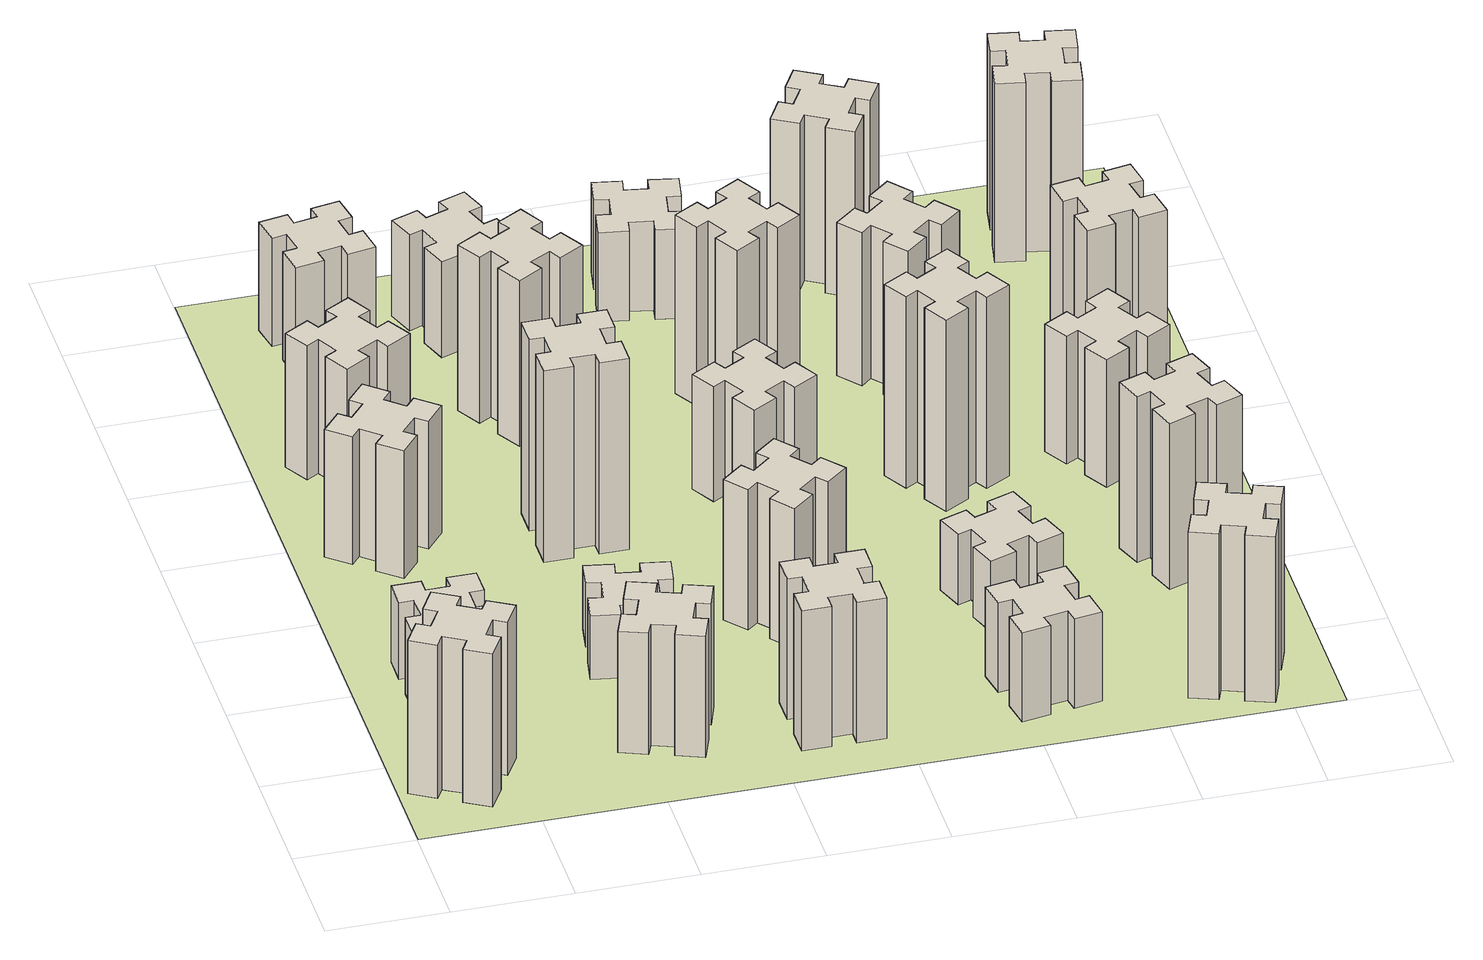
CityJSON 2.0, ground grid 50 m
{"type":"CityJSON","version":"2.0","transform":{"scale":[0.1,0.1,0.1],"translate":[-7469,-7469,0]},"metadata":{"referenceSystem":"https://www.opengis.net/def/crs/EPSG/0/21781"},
"CityObjects":{
"building1":{"type":"Building","attributes":{"class":"1000","function":"1000","usage":"1000","yearOfConstruction":2016,"roofType":"1000","measuredHeight":72,"storeysAboveGround":30,"storeysBelowGround":0},"geometry":[{"type":"Solid","lod":"1","boundaries":[[[[0,1,2,3,4,5,6,7,8,9,10,11,12,13,14,15,16,17,18,19]],[[17,16,20,21]],[[16,15,22,20]],[[15,14,23,22]],[[14,13,24,23]],[[13,12,25,24]],[[12,11,26,25]],[[11,10,27,26]],[[10,9,28,27]],[[9,8,29,28]],[[8,7,30,29]],[[7,6,31,30]],[[6,5,32,31]],[[5,4,33,32]],[[4,3,34,33]],[[3,2,35,34]],[[2,1,36,35]],[[1,0,37,36]],[[0,19,38,37]],[[19,18,39,38]],[[18,17,21,39]],[[24,25,26,27,28,29,30,31,32,33,34,35,36,37,38,39,21,20,22,23]]]]}]},
"building2":{"type":"Building","attributes":{"class":"1000","function":"1000","usage":"1000","yearOfConstruction":2016,"roofType":"1000","measuredHeight":36,"storeysAboveGround":30,"storeysBelowGround":0},"geometry":[{"type":"Solid","lod":"1","boundaries":[[[[40,41,42,43,44,45,46,47,48,49,50,51,52,53,54,55,56,57,58,59]],[[57,56,60,61]],[[56,55,62,60]],[[55,54,63,62]],[[54,53,64,63]],[[53,52,65,64]],[[52,51,66,65]],[[51,50,67,66]],[[50,49,68,67]],[[49,48,69,68]],[[48,47,70,69]],[[47,46,71,70]],[[46,45,72,71]],[[45,44,73,72]],[[44,43,74,73]],[[43,42,75,74]],[[42,41,76,75]],[[41,40,77,76]],[[40,59,78,77]],[[59,58,79,78]],[[58,57,61,79]],[[64,65,66,67,68,69,70,71,72,73,74,75,76,77,78,79,61,60,62,63]]]]}]},
"building3":{"type":"Building","attributes":{"class":"1000","function":"1000","usage":"1000","yearOfConstruction":2016,"roofType":"1000","measuredHeight":60,"storeysAboveGround":30,"storeysBelowGround":0},"geometry":[{"type":"Solid","lod":"1","boundaries":[[[[80,81,82,83,84,85,86,87,88,89,90,91,92,93,94,95,96,97,98,99]],[[97,96,100,101]],[[96,95,102,100]],[[95,94,103,102]],[[94,93,104,103]],[[93,92,105,104]],[[92,91,106,105]],[[91,90,107,106]],[[90,89,108,107]],[[89,88,109,108]],[[88,87,110,109]],[[87,86,111,110]],[[86,85,112,111]],[[85,84,113,112]],[[84,83,114,113]],[[83,82,115,114]],[[82,81,116,115]],[[81,80,117,116]],[[80,99,118,117]],[[99,98,119,118]],[[98,97,101,119]],[[104,105,106,107,108,109,110,111,112,113,114,115,116,117,118,119,101,100,102,103]]]]}]},
"building4":{"type":"Building","attributes":{"class":"1000","function":"1000","usage":"1000","yearOfConstruction":2016,"roofType":"1000","measuredHeight":63,"storeysAboveGround":30,"storeysBelowGround":0},"geometry":[{"type":"Solid","lod":"1","boundaries":[[[[120,121,122,123,124,125,126,127,128,129,130,131,132,133,134,135,136,137,138,139]],[[137,136,140,141]],[[136,135,142,140]],[[135,134,143,142]],[[134,133,144,143]],[[133,132,145,144]],[[132,131,146,145]],[[131,130,147,146]],[[130,129,148,147]],[[129,128,149,148]],[[128,127,150,149]],[[127,126,151,150]],[[126,125,152,151]],[[125,124,153,152]],[[124,123,154,153]],[[123,122,155,154]],[[122,121,156,155]],[[121,120,157,156]],[[120,139,158,157]],[[139,138,159,158]],[[138,137,141,159]],[[144,145,146,147,148,149,150,151,152,153,154,155,156,157,158,159,141,140,142,143]]]]}]},
"building5":{"type":"Building","attributes":{"class":"1000","function":"1000","usage":"1000","yearOfConstruction":2016,"roofType":"1000","measuredHeight":57,"storeysAboveGround":30,"storeysBelowGround":0},"geometry":[{"type":"Solid","lod":"1","boundaries":[[[[160,161,162,163,164,165,166,167,168,169,170,171,172,173,174,175,176,177,178,179]],[[177,176,180,181]],[[176,175,182,180]],[[175,174,183,182]],[[174,173,184,183]],[[173,172,185,184]],[[172,171,186,185]],[[171,170,187,186]],[[170,169,188,187]],[[169,168,189,188]],[[168,167,190,189]],[[167,166,191,190]],[[166,165,192,191]],[[165,164,193,192]],[[164,163,194,193]],[[163,162,195,194]],[[162,161,196,195]],[[161,160,197,196]],[[160,179,198,197]],[[179,178,199,198]],[[178,177,181,199]],[[184,185,186,187,188,189,190,191,192,193,194,195,196,197,198,199,181,180,182,183]]]]}]},
"building6":{"type":"Building","attributes":{"class":"1000","function":"1000","usage":"1000","yearOfConstruction":2016,"roofType":"1000","measuredHeight":30,"storeysAboveGround":30,"storeysBelowGround":0},"geometry":[{"type":"Solid","lod":"1","boundaries":[[[[200,201,202,203,204,205,206,207,208,209,210,211,212,213,214,215,216,217,218,219]],[[217,216,220,221]],[[216,215,222,220]],[[215,214,223,222]],[[214,213,224,223]],[[213,212,225,224]],[[212,211,226,225]],[[211,210,227,226]],[[210,209,228,227]],[[209,208,229,228]],[[208,207,230,229]],[[207,206,231,230]],[[206,205,232,231]],[[205,204,233,232]],[[204,203,234,233]],[[203,202,235,234]],[[202,201,236,235]],[[201,200,237,236]],[[200,219,238,237]],[[219,218,239,238]],[[218,217,221,239]],[[224,225,226,227,228,229,230,231,232,233,234,235,236,237,238,239,221,220,222,223]]]]}]},
"building7":{"type":"Building","attributes":{"class":"1000","function":"1000","usage":"1000","yearOfConstruction":2016,"roofType":"1000","measuredHeight":51,"storeysAboveGround":30,"storeysBelowGround":0},"geometry":[{"type":"Solid","lod":"1","boundaries":[[[[240,241,242,243,244,245,246,247,248,249,250,251,252,253,254,255,256,257,258,259]],[[257,256,260,261]],[[256,255,262,260]],[[255,254,263,262]],[[254,253,264,263]],[[253,252,265,264]],[[252,251,266,265]],[[251,250,267,266]],[[250,249,268,267]],[[249,248,269,268]],[[248,247,270,269]],[[247,246,271,270]],[[246,245,272,271]],[[245,244,273,272]],[[244,243,274,273]],[[243,242,275,274]],[[242,241,276,275]],[[241,240,277,276]],[[240,259,278,277]],[[259,258,279,278]],[[258,257,261,279]],[[264,265,266,267,268,269,270,271,272,273,274,275,276,277,278,279,261,260,262,263]]]]}]},
"building8":{"type":"Building","attributes":{"class":"1000","function":"1000","usage":"1000","yearOfConstruction":2016,"roofType":"1000","measuredHeight":90,"storeysAboveGround":30,"storeysBelowGround":0},"geometry":[{"type":"Solid","lod":"1","boundaries":[[[[280,281,282,283,284,285,286,287,288,289,290,291,292,293,294,295,296,297,298,299]],[[297,296,300,301]],[[296,295,302,300]],[[295,294,303,302]],[[294,293,304,303]],[[293,292,305,304]],[[292,291,306,305]],[[291,290,307,306]],[[290,289,308,307]],[[289,288,309,308]],[[288,287,310,309]],[[287,286,311,310]],[[286,285,312,311]],[[285,284,313,312]],[[284,283,314,313]],[[283,282,315,314]],[[282,281,316,315]],[[281,280,317,316]],[[280,299,318,317]],[[299,298,319,318]],[[298,297,301,319]],[[304,305,306,307,308,309,310,311,312,313,314,315,316,317,318,319,301,300,302,303]]]]}]},
"building9":{"type":"Building","attributes":{"class":"1000","function":"1000","usage":"1000","yearOfConstruction":2016,"roofType":"1000","measuredHeight":66,"storeysAboveGround":30,"storeysBelowGround":0},"geometry":[{"type":"Solid","lod":"1","boundaries":[[[[320,321,322,323,324,325,326,327,328,329,330,331,332,333,334,335,336,337,338,339]],[[337,336,340,341]],[[336,335,342,340]],[[335,334,343,342]],[[334,333,344,343]],[[333,332,345,344]],[[332,331,346,345]],[[331,330,347,346]],[[330,329,348,347]],[[329,328,349,348]],[[328,327,350,349]],[[327,326,351,350]],[[326,325,352,351]],[[325,324,353,352]],[[324,323,354,353]],[[323,322,355,354]],[[322,321,356,355]],[[321,320,357,356]],[[320,339,358,357]],[[339,338,359,358]],[[338,337,341,359]],[[344,345,346,347,348,349,350,351,352,353,354,355,356,357,358,359,341,340,342,343]]]]}]},
"building10":{"type":"Building","attributes":{"class":"1000","function":"1000","usage":"1000","yearOfConstruction":2016,"roofType":"1000","measuredHeight":78,"storeysAboveGround":30,"storeysBelowGround":0},"geometry":[{"type":"Solid","lod":"1","boundaries":[[[[360,361,362,363,364,365,366,367,368,369,370,371,372,373,374,375,376,377,378,379]],[[377,376,380,381]],[[376,375,382,380]],[[375,374,383,382]],[[374,373,384,383]],[[373,372,385,384]],[[372,371,386,385]],[[371,370,387,386]],[[370,369,388,387]],[[369,368,389,388]],[[368,367,390,389]],[[367,366,391,390]],[[366,365,392,391]],[[365,364,393,392]],[[364,363,394,393]],[[363,362,395,394]],[[362,361,396,395]],[[361,360,397,396]],[[360,379,398,397]],[[379,378,399,398]],[[378,377,381,399]],[[384,385,386,387,388,389,390,391,392,393,394,395,396,397,398,399,381,380,382,383]]]]}]},
"building11":{"type":"Building","attributes":{"class":"1000","function":"1000","usage":"1000","yearOfConstruction":2016,"roofType":"1000","measuredHeight":45,"storeysAboveGround":30,"storeysBelowGround":0},"geometry":[{"type":"Solid","lod":"1","boundaries":[[[[400,401,402,403,404,405,406,407,408,409,410,411,412,413,414,415,416,417,418,419]],[[417,416,420,421]],[[416,415,422,420]],[[415,414,423,422]],[[414,413,424,423]],[[413,412,425,424]],[[412,411,426,425]],[[411,410,427,426]],[[410,409,428,427]],[[409,408,429,428]],[[408,407,430,429]],[[407,406,431,430]],[[406,405,432,431]],[[405,404,433,432]],[[404,403,434,433]],[[403,402,435,434]],[[402,401,436,435]],[[401,400,437,436]],[[400,419,438,437]],[[419,418,439,438]],[[418,417,421,439]],[[424,425,426,427,428,429,430,431,432,433,434,435,436,437,438,439,421,420,422,423]]]]}]},
"building12":{"type":"Building","attributes":{"class":"1000","function":"1000","usage":"1000","yearOfConstruction":2016,"roofType":"1000","measuredHeight":66,"storeysAboveGround":30,"storeysBelowGround":0},"geometry":[{"type":"Solid","lod":"1","boundaries":[[[[440,441,442,443,444,445,446,447,448,449,450,451,452,453,454,455,456,457,458,459]],[[457,456,460,461]],[[456,455,462,460]],[[455,454,463,462]],[[454,453,464,463]],[[453,452,465,464]],[[452,451,466,465]],[[451,450,467,466]],[[450,449,468,467]],[[449,448,469,468]],[[448,447,470,469]],[[447,446,471,470]],[[446,445,472,471]],[[445,444,473,472]],[[444,443,474,473]],[[443,442,475,474]],[[442,441,476,475]],[[441,440,477,476]],[[440,459,478,477]],[[459,458,479,478]],[[458,457,461,479]],[[464,465,466,467,468,469,470,471,472,473,474,475,476,477,478,479,461,460,462,463]]]]}]},
"building13":{"type":"Building","attributes":{"class":"1000","function":"1000","usage":"1000","yearOfConstruction":2016,"roofType":"1000","measuredHeight":54,"storeysAboveGround":30,"storeysBelowGround":0},"geometry":[{"type":"Solid","lod":"1","boundaries":[[[[480,481,482,483,484,485,486,487,488,489,490,491,492,493,494,495,496,497,498,499]],[[497,496,500,501]],[[496,495,502,500]],[[495,494,503,502]],[[494,493,504,503]],[[493,492,505,504]],[[492,491,506,505]],[[491,490,507,506]],[[490,489,508,507]],[[489,488,509,508]],[[488,487,510,509]],[[487,486,511,510]],[[486,485,512,511]],[[485,484,513,512]],[[484,483,514,513]],[[483,482,515,514]],[[482,481,516,515]],[[481,480,517,516]],[[480,499,518,517]],[[499,498,519,518]],[[498,497,501,519]],[[504,505,506,507,508,509,510,511,512,513,514,515,516,517,518,519,501,500,502,503]]]]}]},
"building14":{"type":"Building","attributes":{"class":"1000","function":"1000","usage":"1000","yearOfConstruction":2016,"roofType":"1000","measuredHeight":42,"storeysAboveGround":30,"storeysBelowGround":0},"geometry":[{"type":"Solid","lod":"1","boundaries":[[[[520,521,522,523,524,525,526,527,528,529,530,531,532,533,534,535,536,537,538,539]],[[537,536,540,541]],[[536,535,542,540]],[[535,534,543,542]],[[534,533,544,543]],[[533,532,545,544]],[[532,531,546,545]],[[531,530,547,546]],[[530,529,548,547]],[[529,528,549,548]],[[528,527,550,549]],[[527,526,551,550]],[[526,525,552,551]],[[525,524,553,552]],[[524,523,554,553]],[[523,522,555,554]],[[522,521,556,555]],[[521,520,557,556]],[[520,539,558,557]],[[539,538,559,558]],[[538,537,541,559]],[[544,545,546,547,548,549,550,551,552,553,554,555,556,557,558,559,541,540,542,543]]]]}]},
"building15":{"type":"Building","attributes":{"class":"1000","function":"1000","usage":"1000","yearOfConstruction":2016,"roofType":"1000","measuredHeight":84,"storeysAboveGround":30,"storeysBelowGround":0},"geometry":[{"type":"Solid","lod":"1","boundaries":[[[[560,561,562,563,564,565,566,567,568,569,570,571,572,573,574,575,576,577,578,579]],[[577,576,580,581]],[[576,575,582,580]],[[575,574,583,582]],[[574,573,584,583]],[[573,572,585,584]],[[572,571,586,585]],[[571,570,587,586]],[[570,569,588,587]],[[569,568,589,588]],[[568,567,590,589]],[[567,566,591,590]],[[566,565,592,591]],[[565,564,593,592]],[[564,563,594,593]],[[563,562,595,594]],[[562,561,596,595]],[[561,560,597,596]],[[560,579,598,597]],[[579,578,599,598]],[[578,577,581,599]],[[584,585,586,587,588,589,590,591,592,593,594,595,596,597,598,599,581,580,582,583]]]]}]},
"building16":{"type":"Building","attributes":{"class":"1000","function":"1000","usage":"1000","yearOfConstruction":2016,"roofType":"1000","measuredHeight":42,"storeysAboveGround":30,"storeysBelowGround":0},"geometry":[{"type":"Solid","lod":"1","boundaries":[[[[600,601,602,603,604,605,606,607,608,609,610,611,612,613,614,615,616,617,618,619]],[[617,616,620,621]],[[616,615,622,620]],[[615,614,623,622]],[[614,613,624,623]],[[613,612,625,624]],[[612,611,626,625]],[[611,610,627,626]],[[610,609,628,627]],[[609,608,629,628]],[[608,607,630,629]],[[607,606,631,630]],[[606,605,632,631]],[[605,604,633,632]],[[604,603,634,633]],[[603,602,635,634]],[[602,601,636,635]],[[601,600,637,636]],[[600,619,638,637]],[[619,618,639,638]],[[618,617,621,639]],[[624,625,626,627,628,629,630,631,632,633,634,635,636,637,638,639,621,620,622,623]]]]}]},
"building17":{"type":"Building","attributes":{"class":"1000","function":"1000","usage":"1000","yearOfConstruction":2016,"roofType":"1000","measuredHeight":33,"storeysAboveGround":30,"storeysBelowGround":0},"geometry":[{"type":"Solid","lod":"1","boundaries":[[[[640,641,642,643,644,645,646,647,648,649,650,651,652,653,654,655,656,657,658,659]],[[657,656,660,661]],[[656,655,662,660]],[[655,654,663,662]],[[654,653,664,663]],[[653,652,665,664]],[[652,651,666,665]],[[651,650,667,666]],[[650,649,668,667]],[[649,648,669,668]],[[648,647,670,669]],[[647,646,671,670]],[[646,645,672,671]],[[645,644,673,672]],[[644,643,674,673]],[[643,642,675,674]],[[642,641,676,675]],[[641,640,677,676]],[[640,659,678,677]],[[659,658,679,678]],[[658,657,661,679]],[[664,665,666,667,668,669,670,671,672,673,674,675,676,677,678,679,661,660,662,663]]]]}]},
"building18":{"type":"Building","attributes":{"class":"1000","function":"1000","usage":"1000","yearOfConstruction":2016,"roofType":"1000","measuredHeight":90,"storeysAboveGround":30,"storeysBelowGround":0},"geometry":[{"type":"Solid","lod":"1","boundaries":[[[[680,681,682,683,684,685,686,687,688,689,690,691,692,693,694,695,696,697,698,699]],[[697,696,700,701]],[[696,695,702,700]],[[695,694,703,702]],[[694,693,704,703]],[[693,692,705,704]],[[692,691,706,705]],[[691,690,707,706]],[[690,689,708,707]],[[689,688,709,708]],[[688,687,710,709]],[[687,686,711,710]],[[686,685,712,711]],[[685,684,713,712]],[[684,683,714,713]],[[683,682,715,714]],[[682,681,716,715]],[[681,680,717,716]],[[680,699,718,717]],[[699,698,719,718]],[[698,697,701,719]],[[704,705,706,707,708,709,710,711,712,713,714,715,716,717,718,719,701,700,702,703]]]]}]},
"building19":{"type":"Building","attributes":{"class":"1000","function":"1000","usage":"1000","yearOfConstruction":2016,"roofType":"1000","measuredHeight":72,"storeysAboveGround":30,"storeysBelowGround":0},"geometry":[{"type":"Solid","lod":"1","boundaries":[[[[720,721,722,723,724,725,726,727,728,729,730,731,732,733,734,735,736,737,738,739]],[[737,736,740,741]],[[736,735,742,740]],[[735,734,743,742]],[[734,733,744,743]],[[733,732,745,744]],[[732,731,746,745]],[[731,730,747,746]],[[730,729,748,747]],[[729,728,749,748]],[[728,727,750,749]],[[727,726,751,750]],[[726,725,752,751]],[[725,724,753,752]],[[724,723,754,753]],[[723,722,755,754]],[[722,721,756,755]],[[721,720,757,756]],[[720,739,758,757]],[[739,738,759,758]],[[738,737,741,759]],[[744,745,746,747,748,749,750,751,752,753,754,755,756,757,758,759,741,740,742,743]]]]}]},
"building20":{"type":"Building","attributes":{"class":"1000","function":"1000","usage":"1000","yearOfConstruction":2016,"roofType":"1000","measuredHeight":78,"storeysAboveGround":30,"storeysBelowGround":0},"geometry":[{"type":"Solid","lod":"1","boundaries":[[[[760,761,762,763,764,765,766,767,768,769,770,771,772,773,774,775,776,777,778,779]],[[777,776,780,781]],[[776,775,782,780]],[[775,774,783,782]],[[774,773,784,783]],[[773,772,785,784]],[[772,771,786,785]],[[771,770,787,786]],[[770,769,788,787]],[[769,768,789,788]],[[768,767,790,789]],[[767,766,791,790]],[[766,765,792,791]],[[765,764,793,792]],[[764,763,794,793]],[[763,762,795,794]],[[762,761,796,795]],[[761,760,797,796]],[[760,779,798,797]],[[779,778,799,798]],[[778,777,781,799]],[[784,785,786,787,788,789,790,791,792,793,794,795,796,797,798,799,781,780,782,783]]]]}]},
"building21":{"type":"Building","attributes":{"class":"1000","function":"1000","usage":"1000","yearOfConstruction":2016,"roofType":"1000","measuredHeight":78,"storeysAboveGround":30,"storeysBelowGround":0},"geometry":[{"type":"Solid","lod":"1","boundaries":[[[[800,801,802,803,804,805,806,807,808,809,810,811,812,813,814,815,816,817,818,819]],[[817,816,820,821]],[[816,815,822,820]],[[815,814,823,822]],[[814,813,824,823]],[[813,812,825,824]],[[812,811,826,825]],[[811,810,827,826]],[[810,809,828,827]],[[809,808,829,828]],[[808,807,830,829]],[[807,806,831,830]],[[806,805,832,831]],[[805,804,833,832]],[[804,803,834,833]],[[803,802,835,834]],[[802,801,836,835]],[[801,800,837,836]],[[800,819,838,837]],[[819,818,839,838]],[[818,817,821,839]],[[824,825,826,827,828,829,830,831,832,833,834,835,836,837,838,839,821,820,822,823]]]]}]},
"building22":{"type":"Building","attributes":{"class":"1000","function":"1000","usage":"1000","yearOfConstruction":2016,"roofType":"1000","measuredHeight":78,"storeysAboveGround":30,"storeysBelowGround":0},"geometry":[{"type":"Solid","lod":"1","boundaries":[[[[840,841,842,843,844,845,846,847,848,849,850,851,852,853,854,855,856,857,858,859]],[[857,856,860,861]],[[856,855,862,860]],[[855,854,863,862]],[[854,853,864,863]],[[853,852,865,864]],[[852,851,866,865]],[[851,850,867,866]],[[850,849,868,867]],[[849,848,869,868]],[[848,847,870,869]],[[847,846,871,870]],[[846,845,872,871]],[[845,844,873,872]],[[844,843,874,873]],[[843,842,875,874]],[[842,841,876,875]],[[841,840,877,876]],[[840,859,878,877]],[[859,858,879,878]],[[858,857,861,879]],[[864,865,866,867,868,869,870,871,872,873,874,875,876,877,878,879,861,860,862,863]]]]}]},
"building23":{"type":"Building","attributes":{"class":"1000","function":"1000","usage":"1000","yearOfConstruction":2016,"roofType":"1000","measuredHeight":60,"storeysAboveGround":30,"storeysBelowGround":0},"geometry":[{"type":"Solid","lod":"1","boundaries":[[[[880,881,882,883,884,885,886,887,888,889,890,891,892,893,894,895,896,897,898,899]],[[897,896,900,901]],[[896,895,902,900]],[[895,894,903,902]],[[894,893,904,903]],[[893,892,905,904]],[[892,891,906,905]],[[891,890,907,906]],[[890,889,908,907]],[[889,888,909,908]],[[888,887,910,909]],[[887,886,911,910]],[[886,885,912,911]],[[885,884,913,912]],[[884,883,914,913]],[[883,882,915,914]],[[882,881,916,915]],[[881,880,917,916]],[[880,899,918,917]],[[899,898,919,918]],[[898,897,901,919]],[[904,905,906,907,908,909,910,911,912,913,914,915,916,917,918,919,901,900,902,903]]]]}]},
"building24":{"type":"Building","attributes":{"class":"1000","function":"1000","usage":"1000","yearOfConstruction":2016,"roofType":"1000","measuredHeight":66,"storeysAboveGround":30,"storeysBelowGround":0},"geometry":[{"type":"Solid","lod":"1","boundaries":[[[[920,921,922,923,924,925,926,927,928,929,930,931,932,933,934,935,936,937,938,939]],[[937,936,940,941]],[[936,935,942,940]],[[935,934,943,942]],[[934,933,944,943]],[[933,932,945,944]],[[932,931,946,945]],[[931,930,947,946]],[[930,929,948,947]],[[929,928,949,948]],[[928,927,950,949]],[[927,926,951,950]],[[926,925,952,951]],[[925,924,953,952]],[[924,923,954,953]],[[923,922,955,954]],[[922,921,956,955]],[[921,920,957,956]],[[920,939,958,957]],[[939,938,959,958]],[[938,937,941,959]],[[944,945,946,947,948,949,950,951,952,953,954,955,956,957,958,959,941,940,942,943]]]]}]},
"building25":{"type":"Building","attributes":{"class":"1000","function":"1000","usage":"1000","yearOfConstruction":2016,"roofType":"1000","measuredHeight":84,"storeysAboveGround":30,"storeysBelowGround":0},"geometry":[{"type":"Solid","lod":"1","boundaries":[[[[960,961,962,963,964,965,966,967,968,969,970,971,972,973,974,975,976,977,978,979]],[[977,976,980,981]],[[976,975,982,980]],[[975,974,983,982]],[[974,973,984,983]],[[973,972,985,984]],[[972,971,986,985]],[[971,970,987,986]],[[970,969,988,987]],[[969,968,989,988]],[[968,967,990,989]],[[967,966,991,990]],[[966,965,992,991]],[[965,964,993,992]],[[964,963,994,993]],[[963,962,995,994]],[[962,961,996,995]],[[961,960,997,996]],[[960,979,998,997]],[[979,978,999,998]],[[978,977,981,999]],[[984,985,986,987,988,989,990,991,992,993,994,995,996,997,998,999,981,980,982,983]]]]}]},
"landuse1":{"type":"LandUse","attributes":{"name":"plot1","function":"1010"},"geometry":[{"type":"MultiSurface","lod":"1","boundaries":[[[1000,1001,1002,1003]]]}]}
},
"vertices":[
[177,305,0],[264,255,0],[234,203,0],[338,143,0],[398,247,0],[346,277,0],[396,364,0],[448,334,0],[508,438,0],[404,498,0],[374,446,0],[287,496,0],[317,548,0],[213,608,0],[153,504,0],[205,474,0],[155,387,0],[103,417,0],[43,313,0],[147,253,0],[155,387,720],[103,417,720],[205,474,720],[153,504,720],[213,608,720],[317,548,720],[287,496,720],[374,446,720],[404,498,720],[508,438,720],[448,334,720],[396,364,720],[346,277,720],[398,247,720],[338,143,720],[234,203,720],[264,255,720],[177,305,720],[147,253,720],[43,313,720],
[265,1065,0],[265,965,0],[205,965,0],[205,845,0],[325,845,0],[325,905,0],[425,905,0],[425,845,0],[545,845,0],[545,965,0],[485,965,0],[485,1065,0],[545,1065,0],[545,1185,0],[425,1185,0],[425,1125,0],[325,1125,0],[325,1185,0],[205,1185,0],[205,1065,0],[325,1125,360],[325,1185,360],[425,1125,360],[425,1185,360],[545,1185,360],[545,1065,360],[485,1065,360],[485,965,360],[545,965,360],[545,845,360],[425,845,360],[425,905,360],[325,905,360],[325,845,360],[205,845,360],[205,965,360],[265,965,360],[265,1065,360],[205,1065,360],[205,1185,360],
[427,1846,0],[492,1923,0],[538,1884,0],[615,1976,0],[523,2053,0],[484,2007,0],[408,2072,0],[446,2118,0],[354,2195,0],[277,2103,0],[323,2064,0],[259,1988,0],[213,2026,0],[136,1934,0],[228,1857,0],[266,1903,0],[343,1839,0],[304,1793,0],[396,1716,0],[473,1808,0],[343,1839,600],[304,1793,600],[266,1903,600],[228,1857,600],[136,1934,600],[213,2026,600],[259,1988,600],[323,2064,600],[277,2103,600],[354,2195,600],[446,2118,600],[408,2072,600],[484,2007,600],[523,2053,600],[615,1976,600],[538,1884,600],[492,1923,600],[427,1846,600],[473,1808,600],[396,1716,600],
[496,2507,0],[446,2594,0],[498,2624,0],[438,2728,0],[334,2668,0],[364,2616,0],[277,2566,0],[247,2618,0],[143,2558,0],[203,2454,0],[255,2484,0],[305,2397,0],[253,2367,0],[313,2263,0],[417,2323,0],[387,2375,0],[474,2425,0],[504,2373,0],[608,2433,0],[548,2537,0],[474,2425,630],[504,2373,630],[387,2375,630],[417,2323,630],[313,2263,630],[253,2367,630],[305,2397,630],[255,2484,630],[203,2454,630],[143,2558,630],[247,2618,630],[277,2566,630],[364,2616,630],[334,2668,630],[438,2728,630],[498,2624,630],[446,2594,630],[496,2507,630],[548,2537,630],[608,2433,630],
[1202,391,0],[1236,485,0],[1292,464,0],[1333,577,0],[1220,618,0],[1200,562,0],[1106,596,0],[1127,652,0],[1014,693,0],[973,580,0],[1029,560,0],[995,466,0],[939,487,0],[897,374,0],[1010,333,0],[1031,389,0],[1125,355,0],[1104,299,0],[1217,257,0],[1258,370,0],[1125,355,570],[1104,299,570],[1031,389,570],[1010,333,570],[897,374,570],[939,487,570],[995,466,570],[1029,560,570],[973,580,570],[1014,693,570],[1127,652,570],[1106,596,570],[1200,562,570],[1220,618,570],[1333,577,570],[1292,464,570],[1236,485,570],[1202,391,570],[1258,370,570],[1217,257,570],
[1016,1084,0],[998,985,0],[939,996,0],[918,877,0],[1037,857,0],[1047,916,0],[1145,898,0],[1135,839,0],[1253,818,0],[1274,937,0],[1215,947,0],[1232,1045,0],[1291,1035,0],[1312,1153,0],[1194,1174,0],[1184,1115,0],[1085,1132,0],[1096,1191,0],[977,1212,0],[957,1094,0],[1085,1132,300],[1096,1191,300],[1184,1115,300],[1194,1174,300],[1312,1153,300],[1291,1035,300],[1232,1045,300],[1215,947,300],[1274,937,300],[1253,818,300],[1135,839,300],[1145,898,300],[1047,916,300],[1037,857,300],[918,877,300],[939,996,300],[998,985,300],[1016,1084,300],[957,1094,300],[977,1212,300],
[592,3305,0],[575,3404,0],[634,3414,0],[613,3532,0],[495,3511,0],[505,3452,0],[407,3435,0],[397,3494,0],[278,3473,0],[299,3355,0],[358,3365,0],[376,3267,0],[317,3257,0],[337,3138,0],[456,3159,0],[445,3218,0],[544,3236,0],[554,3177,0],[672,3197,0],[651,3316,0],[544,3236,510],[554,3177,510],[445,3218,510],[456,3159,510],[337,3138,510],[317,3257,510],[376,3267,510],[358,3365,510],[299,3355,510],[278,3473,510],[397,3494,510],[407,3435,510],[505,3452,510],[495,3511,510],[613,3532,510],[634,3414,510],[575,3404,510],[592,3305,510],[651,3316,510],[672,3197,510],
[1165,1965,0],[1065,1965,0],[1065,2025,0],[945,2025,0],[945,1905,0],[1005,1905,0],[1005,1805,0],[945,1805,0],[945,1685,0],[1065,1685,0],[1065,1745,0],[1165,1745,0],[1165,1685,0],[1285,1685,0],[1285,1805,0],[1225,1805,0],[1225,1905,0],[1285,1905,0],[1285,2025,0],[1165,2025,0],[1225,1905,900],[1285,1905,900],[1225,1805,900],[1285,1805,900],[1285,1685,900],[1165,1685,900],[1165,1745,900],[1065,1745,900],[1065,1685,900],[945,1685,900],[945,1805,900],[1005,1805,900],[1005,1905,900],[945,1905,900],[945,2025,900],[1065,2025,900],[1065,1965,900],[1165,1965,900],[1165,2025,900],[1285,2025,900],
[1865,325,0],[1865,425,0],[1925,425,0],[1925,545,0],[1805,545,0],[1805,485,0],[1705,485,0],[1705,545,0],[1585,545,0],[1585,425,0],[1645,425,0],[1645,325,0],[1585,325,0],[1585,205,0],[1705,205,0],[1705,265,0],[1805,265,0],[1805,205,0],[1925,205,0],[1925,325,0],[1805,265,660],[1805,205,660],[1705,265,660],[1705,205,660],[1585,205,660],[1585,325,660],[1645,325,660],[1645,425,660],[1585,425,660],[1585,545,660],[1705,545,660],[1705,485,660],[1805,485,660],[1805,545,660],[1925,545,660],[1925,425,660],[1865,425,660],[1865,325,660],[1925,325,660],[1925,205,660],
[1236,2707,0],[1186,2794,0],[1238,2824,0],[1178,2928,0],[1074,2868,0],[1104,2816,0],[1017,2766,0],[987,2818,0],[883,2758,0],[943,2654,0],[995,2684,0],[1045,2597,0],[993,2567,0],[1053,2463,0],[1157,2523,0],[1127,2575,0],[1214,2625,0],[1244,2573,0],[1348,2633,0],[1288,2737,0],[1214,2625,780],[1244,2573,780],[1127,2575,780],[1157,2523,780],[1053,2463,780],[993,2567,780],[1045,2597,780],[995,2684,780],[943,2654,780],[883,2758,780],[987,2818,780],[1017,2766,780],[1104,2816,780],[1074,2868,780],[1178,2928,780],[1238,2824,780],[1186,2794,780],[1236,2707,780],[1288,2737,780],[1348,2633,780],
[1136,3326,0],[1102,3420,0],[1158,3440,0],[1117,3553,0],[1004,3512,0],[1025,3456,0],[931,3422,0],[910,3478,0],[797,3437,0],[839,3324,0],[895,3345,0],[929,3251,0],[873,3230,0],[914,3117,0],[1027,3159,0],[1006,3215,0],[1100,3249,0],[1120,3193,0],[1233,3234,0],[1192,3347,0],[1100,3249,450],[1120,3193,450],[1006,3215,450],[1027,3159,450],[914,3117,450],[873,3230,450],[929,3251,450],[895,3345,450],[839,3324,450],[797,3437,450],[910,3478,450],[931,3422,450],[1025,3456,450],[1004,3512,450],[1117,3553,450],[1158,3440,450],[1102,3420,450],[1136,3326,450],[1192,3347,450],[1233,3234,450],
[1788,999,0],[1864,1063,0],[1903,1017,0],[1995,1094,0],[1918,1186,0],[1872,1148,0],[1807,1224,0],[1853,1263,0],[1776,1355,0],[1684,1278,0],[1723,1232,0],[1646,1167,0],[1608,1213,0],[1516,1136,0],[1593,1044,0],[1639,1083,0],[1703,1006,0],[1657,968,0],[1734,876,0],[1826,953,0],[1703,1006,660],[1657,968,660],[1639,1083,660],[1593,1044,660],[1516,1136,660],[1608,1213,660],[1646,1167,660],[1723,1232,660],[1684,1278,660],[1776,1355,660],[1853,1263,660],[1807,1224,660],[1872,1148,660],[1918,1186,660],[1995,1094,660],[1903,1017,660],[1864,1063,660],[1788,999,660],[1826,953,660],[1734,876,660],
[1844,2076,0],[1757,2026,0],[1727,2078,0],[1623,2018,0],[1683,1914,0],[1735,1944,0],[1785,1857,0],[1733,1827,0],[1793,1723,0],[1897,1783,0],[1867,1835,0],[1954,1885,0],[1984,1833,0],[2088,1893,0],[2028,1997,0],[1976,1967,0],[1926,2054,0],[1978,2084,0],[1918,2188,0],[1814,2128,0],[1926,2054,540],[1978,2084,540],[1976,1967,540],[2028,1997,540],[2088,1893,540],[1984,1833,540],[1954,1885,540],[1867,1835,540],[1897,1783,540],[1793,1723,540],[1733,1827,540],[1785,1857,540],[1735,1944,540],[1683,1914,540],[1623,2018,540],[1727,2078,540],[1757,2026,540],[1844,2076,540],[1814,2128,540],[1918,2188,540],
[2712,345,0],[2695,444,0],[2754,454,0],[2733,572,0],[2615,551,0],[2625,492,0],[2527,475,0],[2517,534,0],[2398,513,0],[2419,395,0],[2478,405,0],[2496,307,0],[2437,297,0],[2457,178,0],[2576,199,0],[2565,258,0],[2664,276,0],[2674,217,0],[2792,237,0],[2771,356,0],[2664,276,420],[2674,217,420],[2565,258,420],[2576,199,420],[2457,178,420],[2437,297,420],[2496,307,420],[2478,405,420],[2419,395,420],[2398,513,420],[2517,534,420],[2527,475,420],[2625,492,420],[2615,551,420],[2733,572,420],[2754,454,420],[2695,444,420],[2712,345,420],[2771,356,420],[2792,237,420],
[1967,2475,0],[2054,2525,0],[2084,2473,0],[2188,2533,0],[2128,2637,0],[2076,2607,0],[2026,2694,0],[2078,2724,0],[2018,2828,0],[1914,2768,0],[1944,2716,0],[1857,2666,0],[1827,2718,0],[1723,2658,0],[1783,2554,0],[1835,2584,0],[1885,2497,0],[1833,2467,0],[1893,2363,0],[1997,2423,0],[1885,2497,840],[1833,2467,840],[1835,2584,840],[1783,2554,840],[1723,2658,840],[1827,2718,840],[1857,2666,840],[1944,2716,840],[1914,2768,840],[2018,2828,840],[2078,2724,840],[2026,2694,840],[2076,2607,840],[2128,2637,840],[2188,2533,840],[2084,2473,840],[2054,2525,840],[1967,2475,840],[1997,2423,840],[1893,2363,840],
[1687,3236,0],[1785,3218,0],[1775,3159,0],[1893,3138,0],[1914,3257,0],[1855,3267,0],[1872,3365,0],[1931,3355,0],[1952,3473,0],[1834,3494,0],[1824,3435,0],[1725,3452,0],[1736,3511,0],[1617,3532,0],[1597,3414,0],[1656,3404,0],[1638,3305,0],[1579,3316,0],[1558,3197,0],[1677,3177,0],[1638,3305,420],[1579,3316,420],[1656,3404,420],[1597,3414,420],[1617,3532,420],[1736,3511,420],[1725,3452,420],[1824,3435,420],[1834,3494,420],[1952,3473,420],[1931,3355,420],[1872,3365,420],[1855,3267,420],[1914,3257,420],[1893,3138,420],[1775,3159,420],[1785,3218,420],[1687,3236,420],[1677,3177,420],[1558,3197,420],
[2716,1006,0],[2682,1100,0],[2738,1120,0],[2697,1233,0],[2584,1192,0],[2605,1136,0],[2511,1102,0],[2490,1158,0],[2377,1117,0],[2419,1004,0],[2475,1025,0],[2509,931,0],[2453,910,0],[2494,797,0],[2607,839,0],[2586,895,0],[2680,929,0],[2700,873,0],[2813,914,0],[2772,1027,0],[2680,929,330],[2700,873,330],[2586,895,330],[2607,839,330],[2494,797,330],[2453,910,330],[2509,931,330],[2475,1025,330],[2419,1004,330],[2377,1117,330],[2490,1158,330],[2511,1102,330],[2605,1136,330],[2584,1192,330],[2697,1233,330],[2738,1120,330],[2682,1100,330],[2716,1006,330],[2772,1027,330],[2813,914,330],
[2607,1735,0],[2694,1785,0],[2724,1733,0],[2828,1793,0],[2768,1897,0],[2716,1867,0],[2666,1954,0],[2718,1984,0],[2658,2088,0],[2554,2028,0],[2584,1976,0],[2497,1926,0],[2467,1978,0],[2363,1918,0],[2423,1814,0],[2475,1844,0],[2525,1757,0],[2473,1727,0],[2533,1623,0],[2637,1683,0],[2525,1757,900],[2473,1727,900],[2475,1844,900],[2423,1814,900],[2363,1918,900],[2467,1978,900],[2497,1926,900],[2584,1976,900],[2554,2028,900],[2658,2088,900],[2718,1984,900],[2666,1954,900],[2716,1867,900],[2768,1897,900],[2828,1793,900],[2724,1733,900],[2694,1785,900],[2607,1735,900],[2637,1683,900],[2533,1623,900],
[2563,2712,0],[2486,2647,0],[2448,2693,0],[2356,2616,0],[2433,2524,0],[2479,2563,0],[2543,2486,0],[2497,2448,0],[2574,2356,0],[2666,2433,0],[2628,2479,0],[2704,2543,0],[2743,2497,0],[2835,2574,0],[2758,2666,0],[2712,2628,0],[2647,2704,0],[2693,2743,0],[2616,2835,0],[2524,2758,0],[2647,2704,720],[2693,2743,720],[2712,2628,720],[2758,2666,720],[2835,2574,720],[2743,2497,720],[2704,2543,720],[2628,2479,720],[2666,2433,720],[2574,2356,720],[2497,2448,720],[2543,2486,720],[2479,2563,720],[2433,2524,720],[2356,2616,720],[2448,2693,720],[2486,2647,720],[2563,2712,720],[2524,2758,720],[2616,2835,720],
[3251,189,0],[3345,155,0],[3324,99,0],[3437,57,0],[3478,170,0],[3422,191,0],[3456,285,0],[3512,264,0],[3553,377,0],[3440,418,0],[3420,362,0],[3326,396,0],[3347,452,0],[3234,493,0],[3193,380,0],[3249,360,0],[3215,266,0],[3159,287,0],[3117,174,0],[3230,133,0],[3215,266,780],[3159,287,780],[3249,360,780],[3193,380,780],[3234,493,780],[3347,452,780],[3326,396,780],[3420,362,780],[3440,418,780],[3553,377,780],[3512,264,780],[3456,285,780],[3422,191,780],[3478,170,780],[3437,57,780],[3324,99,780],[3345,155,780],[3251,189,780],[3230,133,780],[3117,174,780],
[2594,3406,0],[2507,3456,0],[2537,3508,0],[2433,3568,0],[2373,3464,0],[2425,3434,0],[2375,3347,0],[2323,3377,0],[2263,3273,0],[2367,3213,0],[2397,3265,0],[2484,3215,0],[2454,3163,0],[2558,3103,0],[2618,3207,0],[2566,3237,0],[2616,3324,0],[2668,3294,0],[2728,3398,0],[2624,3458,0],[2616,3324,780],[2668,3294,780],[2566,3237,780],[2618,3207,780],[2558,3103,780],[2454,3163,780],[2484,3215,780],[2397,3265,780],[2367,3213,780],[2263,3273,780],[2323,3377,780],[2375,3347,780],[2425,3434,780],[2373,3464,780],[2433,3568,780],[2537,3508,780],[2507,3456,780],[2594,3406,780],[2624,3458,780],[2728,3398,780],
[3215,1125,0],[3249,1031,0],[3193,1010,0],[3234,897,0],[3347,939,0],[3326,995,0],[3420,1029,0],[3440,973,0],[3553,1014,0],[3512,1127,0],[3456,1106,0],[3422,1200,0],[3478,1220,0],[3437,1333,0],[3324,1292,0],[3345,1236,0],[3251,1202,0],[3230,1258,0],[3117,1217,0],[3159,1104,0],[3251,1202,780],[3230,1258,780],[3345,1236,780],[3324,1292,780],[3437,1333,780],[3478,1220,780],[3422,1200,780],[3456,1106,780],[3512,1127,780],[3553,1014,780],[3440,973,780],[3420,1029,780],[3326,995,780],[3347,939,780],[3234,897,780],[3193,1010,780],[3249,1031,780],[3215,1125,780],[3159,1104,780],[3117,1217,780],
[3224,1976,0],[3137,1926,0],[3107,1978,0],[3003,1918,0],[3063,1814,0],[3115,1844,0],[3165,1757,0],[3113,1727,0],[3173,1623,0],[3277,1683,0],[3247,1735,0],[3334,1785,0],[3364,1733,0],[3468,1793,0],[3408,1897,0],[3356,1867,0],[3306,1954,0],[3358,1984,0],[3298,2088,0],[3194,2028,0],[3306,1954,600],[3358,1984,600],[3356,1867,600],[3408,1897,600],[3468,1793,600],[3364,1733,600],[3334,1785,600],[3247,1735,600],[3277,1683,600],[3173,1623,600],[3113,1727,600],[3165,1757,600],[3115,1844,600],[3063,1814,600],[3003,1918,600],[3107,1978,600],[3137,1926,600],[3224,1976,600],[3194,2028,600],[3298,2088,600],
[3318,2625,0],[3336,2527,0],[3277,2517,0],[3297,2398,0],[3416,2419,0],[3405,2478,0],[3504,2496,0],[3514,2437,0],[3632,2457,0],[3611,2576,0],[3552,2565,0],[3535,2664,0],[3594,2674,0],[3573,2792,0],[3455,2771,0],[3465,2712,0],[3367,2695,0],[3357,2754,0],[3238,2733,0],[3259,2615,0],[3367,2695,660],[3357,2754,660],[3465,2712,660],[3455,2771,660],[3573,2792,660],[3594,2674,660],[3535,2664,660],[3552,2565,660],[3611,2576,660],[3632,2457,660],[3514,2437,660],[3504,2496,660],[3405,2478,660],[3416,2419,660],[3297,2398,660],[3277,2517,660],[3336,2527,660],[3318,2625,660],[3259,2615,660],[3238,2733,660],
[3404,3435,0],[3305,3452,0],[3316,3511,0],[3197,3532,0],[3177,3414,0],[3236,3404,0],[3218,3305,0],[3159,3316,0],[3138,3197,0],[3257,3177,0],[3267,3236,0],[3365,3218,0],[3355,3159,0],[3473,3138,0],[3494,3257,0],[3435,3267,0],[3452,3365,0],[3511,3355,0],[3532,3473,0],[3414,3494,0],[3452,3365,840],[3511,3355,840],[3435,3267,840],[3494,3257,840],[3473,3138,840],[3355,3159,840],[3365,3218,840],[3267,3236,840],[3257,3177,840],[3138,3197,840],[3159,3316,840],[3218,3305,840],[3236,3404,840],[3177,3414,840],[3197,3532,840],[3316,3511,840],[3305,3452,840],[3404,3435,840],[3414,3494,840],[3532,3473,840],
[5,3705,0],[3705,3705,0],[3705,5,0],[5,5,0]
]}
